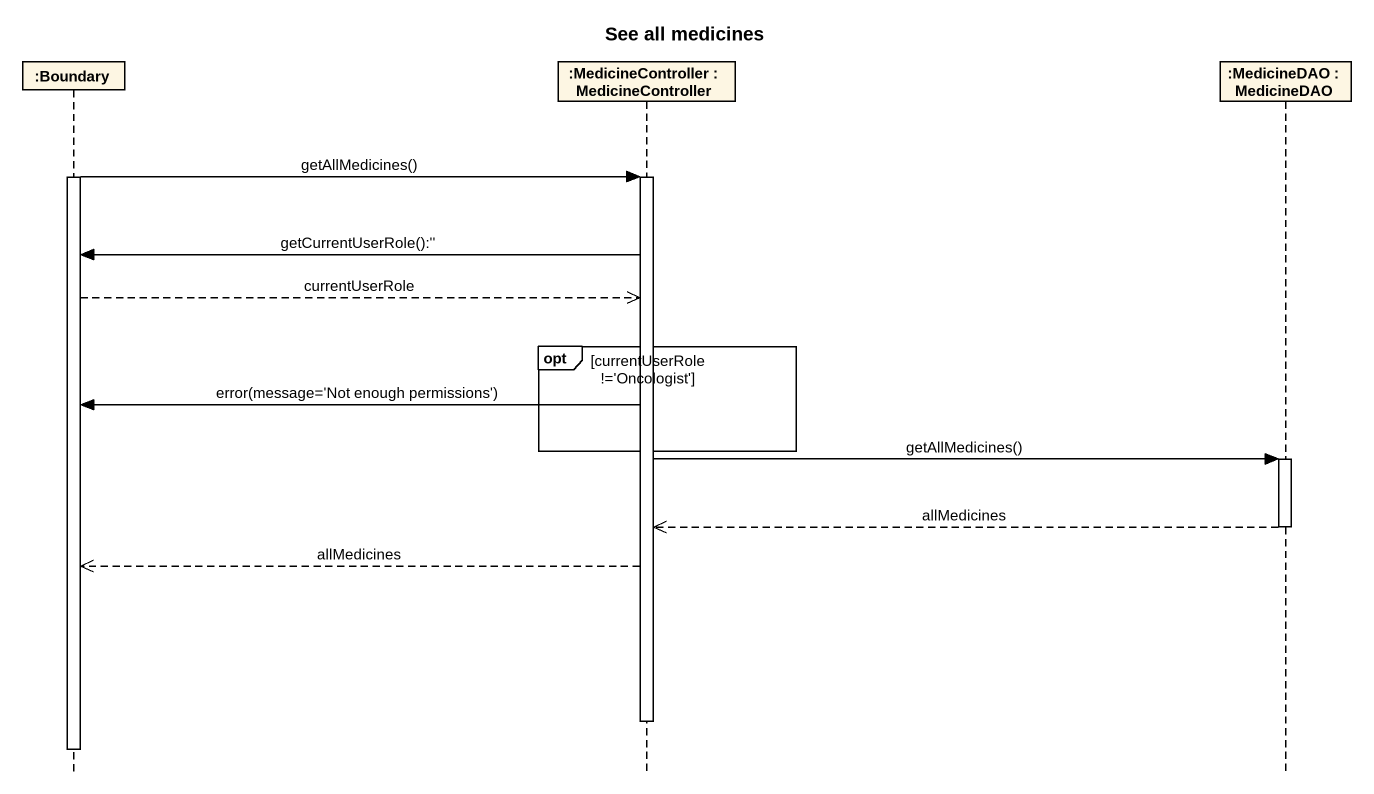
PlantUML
@startuml
title See all medicines
hide footbox
participant ":Boundary" as Boundary_
participant ":MedicineController : MedicineController" as MedicineController
participant ":MedicineDAO : MedicineDAO" as MedicineDAO

activate Boundary_
Boundary_ -> MedicineController : getAllMedicines()
activate MedicineController
MedicineController -> Boundary_ : getCurrentUserRole():''
Boundary_ -->> MedicineController : currentUserRole
opt currentUserRole !='Oncologist'
  MedicineController -> Boundary_ : error(message='Not enough permissions')
end
MedicineController -> MedicineDAO : getAllMedicines()
activate MedicineDAO
MedicineDAO -->> MedicineController : allMedicines
deactivate MedicineDAO
MedicineController -->> Boundary_ : allMedicines
deactivate MedicineController
deactivate Boundary_
@enduml
